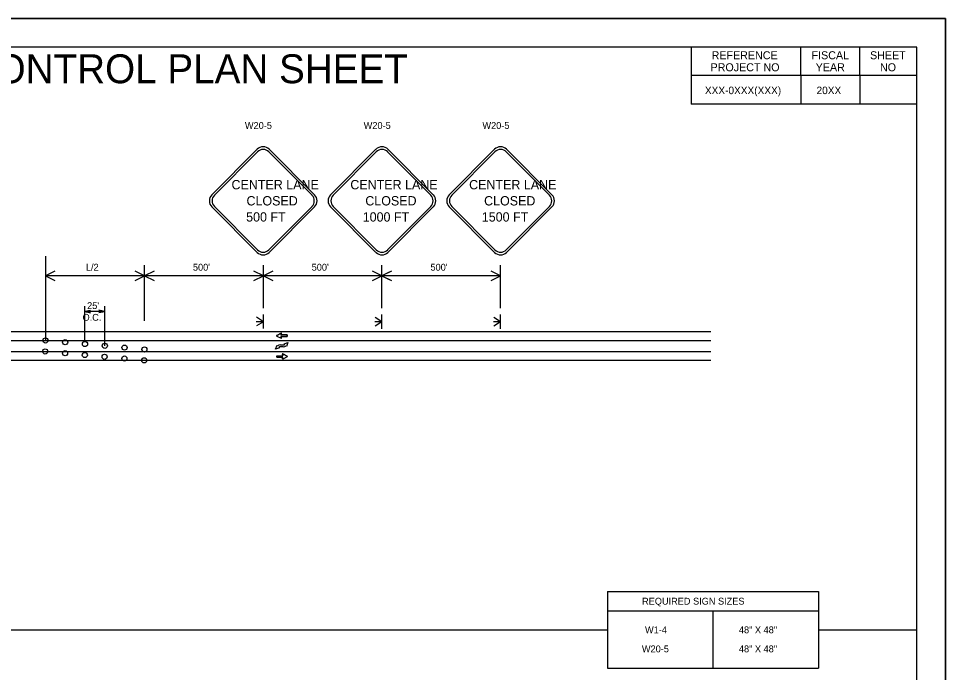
# Model space of a CAD drawing. Extents: x 0 to 34, y 0 to 22.
# Drawn here: x 17.79 to 34, y 10.57 to 22 of the extents above; entities that cross this region are included whole.
import ezdxf

# ---------------------------------------------------------------- set-up
doc = ezdxf.new("R2010")
doc.units = 0
for name, color, linetype in [('ANNO-SHT', 7, 'Continuous'), ('ANNO-TXT', 7, 'Continuous'), ('Default', 7, 'Continuous'), ('Level 1', 7, 'Continuous'), ('Level 40', 7, 'Continuous'), ('PlotBorder', 7, 'Continuous'), ('SHADE-GENERIC', 7, 'Continuous'), ('SHT-BNDRY', 7, 'Continuous'), ('SHT-FENCE', 7, 'Continuous')]:
    doc.layers.add(name, color=color, linetype=linetype)

msp = doc.modelspace()

# ---------------------------------------------------------------- linework, layer by layer
at = {"layer": 'Default'}
for p, q in [((29.554, 21.5), (29.554, 20.501)), ((31.471, 21.006), (31.471, 21.5)), ((32.5, 21.006), (32.5, 21.5)), ((33.5, 21.006), (29.554, 21.006)), ((31.471, 21.006), (31.471, 20.501)), ((32.5, 21.006), (32.5, 20.501)), ((33.5, 20.501), (29.554, 20.501))]:
    msp.add_line(p, q, dxfattribs=at)
at = {"layer": 'Level 1'}
for p, q in [((21.168, 18.918), (21.962, 19.715)), ((21.213, 18.913), (21.967, 19.67)), ((22.165, 19.67), (22.92, 18.913)), ((22.171, 19.715), (22.964, 18.918)), ((23.246, 18.918), (24.039, 19.715)), ((23.291, 18.913), (24.045, 19.67)), ((24.243, 19.67), (24.998, 18.913)), ((24.249, 19.715), (25.042, 18.918)), ((25.321, 18.918), (26.114, 19.715)), ((25.366, 18.913), (26.12, 19.67)), ((26.318, 19.67), (27.072, 18.913)), ((26.324, 19.715), (27.117, 18.918)), ((21.962, 17.911), (21.168, 18.708)), ((21.967, 17.957), (21.213, 18.714)), ((22.92, 18.714), (22.165, 17.957)), ((22.964, 18.708), (22.171, 17.911)), ((24.039, 17.911), (23.246, 18.708)), ((24.045, 17.957), (23.291, 18.714)), ((24.998, 18.714), (24.243, 17.957)), ((25.042, 18.708), (24.249, 17.911)), ((26.114, 17.911), (25.321, 18.708)), ((26.12, 17.956), (25.366, 18.714)), ((27.072, 18.714), (26.318, 17.956)), ((27.117, 18.708), (26.324, 17.911)), ((18.256, 17.844), (18.256, 16.372)), ((19.992, 16.936), (19.992, 17.686)), ((19.992, 16.936), (19.992, 17.686)), ((19.992, 16.712), (19.992, 17.686)), ((22.069, 16.936), (22.069, 17.686)), ((24.144, 16.936), (24.144, 17.686)), ((26.219, 16.936), (26.219, 17.686)), ((26.219, 17.501), (18.256, 17.501)), ((24.144, 17.5), (24.144, 17.501)), ((24.144, 17.5), (24.144, 17.501)), ((26.219, 17.5), (26.219, 17.501)), ((18.946, 16.354), (18.946, 16.97)), ((19.046, 16.898), (18.946, 16.878)), ((19.295, 16.878), (18.946, 16.878)), ((18.946, 16.878), (19.046, 16.857)), ((19.006, 16.878), (19.046, 16.898)), ((19.046, 16.857), (19.006, 16.878)), ((19.295, 16.878), (19.194, 16.899)), ((19.194, 16.899), (19.235, 16.878)), ((19.235, 16.878), (19.194, 16.858)), ((19.194, 16.858), (19.295, 16.878)), ((19.295, 16.278), (19.295, 16.97)), ((22.069, 16.697), (21.951, 16.778)), ((22.069, 16.828), (22.069, 16.828)), ((22.069, 16.703), (22.069, 16.828)), ((22.069, 16.578), (22.069, 16.703)), ((24.144, 16.695), (24.025, 16.776)), ((24.144, 16.827), (24.144, 16.827)), ((24.144, 16.701), (24.144, 16.827)), ((24.144, 16.576), (24.144, 16.701)), ((26.219, 16.695), (26.1, 16.776)), ((26.219, 16.827), (26.219, 16.827)), ((26.219, 16.701), (26.219, 16.827)), ((26.219, 16.576), (26.219, 16.701)), ((22.069, 16.699), (21.945, 16.699)), ((22.069, 16.697), (21.949, 16.626)), ((24.144, 16.697), (24.019, 16.697)), ((24.144, 16.695), (24.024, 16.624)), ((26.219, 16.697), (26.094, 16.697)), ((26.219, 16.695), (26.099, 16.624)), ((1.882, 16.527), (29.895, 16.527)), ((22.379, 16.499), (22.303, 16.461)), ((22.303, 16.461), (22.378, 16.499)), ((22.303, 16.449), (22.379, 16.411)), ((22.303, 16.449), (22.378, 16.411)), ((22.374, 16.497), (22.374, 16.497)), ((22.377, 16.473), (22.387, 16.489)), ((22.387, 16.489), (22.377, 16.473)), ((22.388, 16.421), (22.377, 16.437)), ((22.388, 16.421), (22.377, 16.437)), ((22.485, 16.469), (22.379, 16.469)), ((22.485, 16.469), (22.379, 16.469)), ((22.379, 16.441), (22.485, 16.441)), ((22.485, 16.441), (22.379, 16.441)), ((22.485, 16.441), (22.485, 16.469)), ((22.485, 16.469), (22.485, 16.441)), ((1.882, 16.372), (29.895, 16.372)), ((1.882, 16.18), (29.895, 16.18)), ((22.303, 16.077), (22.303, 16.105)), ((22.303, 16.105), (22.409, 16.105)), ((22.303, 16.105), (22.409, 16.105)), ((22.303, 16.105), (22.303, 16.077)), ((22.409, 16.077), (22.303, 16.077)), ((22.303, 16.077), (22.409, 16.077)), ((22.411, 16.109), (22.401, 16.125)), ((22.401, 16.125), (22.411, 16.109)), ((22.401, 16.057), (22.411, 16.073)), ((22.401, 16.057), (22.411, 16.073)), ((22.41, 16.135), (22.485, 16.098)), ((22.485, 16.098), (22.41, 16.135)), ((22.485, 16.085), (22.41, 16.047)), ((22.485, 16.085), (22.41, 16.047)), ((22.414, 16.133), (22.414, 16.133)), ((1.882, 16.025), (29.895, 16.025)), ((28.087, 11.98), (31.78, 11.98)), ((28.087, 11.98), (28.087, 10.643)), ((31.78, 11.98), (31.78, 10.643)), ((28.087, 11.646), (31.78, 11.646)), ((29.933, 11.646), (29.933, 10.643)), ((1.25, 11.311), (28.087, 11.311)), ((31.78, 11.311), (33.5, 11.311)), ((28.087, 10.643), (31.78, 10.643))]:
    msp.add_line(p, q, dxfattribs=at)
for points in [[(18.422, 17.584), (18.256, 17.501), (18.422, 17.418)], [(19.826, 17.418), (19.992, 17.501), (19.826, 17.584)], [(20.158, 17.584), (19.992, 17.501), (20.158, 17.418)], [(21.903, 17.418), (22.069, 17.501), (21.903, 17.584)], [(22.236, 17.584), (22.069, 17.501), (22.236, 17.418)], [(23.978, 17.418), (24.144, 17.501), (23.978, 17.584)], [(24.31, 17.584), (24.144, 17.501), (24.31, 17.418)], [(24.269, 17.563), (24.144, 17.501), (24.269, 17.438)], [(24.269, 17.563), (24.144, 17.501), (24.269, 17.438)], [(26.053, 17.418), (26.219, 17.501), (26.053, 17.584)]]:
    msp.add_lwpolyline(points, dxfattribs=at)
for centre, major_axis, start_param, end_param in [((22.066, 19.61), (0, -0.148), 2.356194, 3.926991), ((22.066, 19.57), (0, -0.141), 2.356194, 3.926991), ((24.144, 19.61), (0, -0.148), 2.356194, 3.926991), ((24.144, 19.57), (0, -0.141), 2.356194, 3.926991), ((26.219, 19.61), (0, -0.148), 2.356194, 3.926991), ((26.219, 19.57), (0, -0.141), 2.356194, 3.926991), ((21.272, 18.813), (0, -0.148), 3.926991, 5.497787), ((21.312, 18.813), (0, -0.141), 3.926991, 5.497787), ((22.82, 18.813), (0, 0.141), 3.926991, 5.497787), ((22.86, 18.813), (0, 0.148), 3.926991, 5.497787), ((23.35, 18.813), (0, -0.148), 3.926991, 5.497787), ((23.39, 18.813), (0, -0.141), 3.926991, 5.497787), ((24.898, 18.813), (0, 0.141), 3.926991, 5.497787), ((24.938, 18.813), (0, 0.148), 3.926991, 5.497787), ((25.425, 18.813), (0, -0.148), 3.926991, 5.497787), ((25.465, 18.813), (0, -0.141), 3.926991, 5.497787), ((26.973, 18.813), (0, 0.141), 3.926991, 5.497787), ((27.013, 18.813), (0, 0.148), 3.926991, 5.497787), ((22.066, 18.016), (0, -0.148), 5.497787, 7.068583), ((22.066, 18.056), (0, -0.141), 5.497787, 7.068583), ((24.144, 18.016), (0, -0.148), 5.497787, 7.068583), ((24.144, 18.056), (0, -0.141), 5.497787, 7.068583), ((26.219, 18.016), (0, -0.148), 5.497787, 7.068583), ((26.219, 18.056), (0, -0.141), 5.497787, 7.068583), ((22.307, 16.455), (0, -0.00695), 3.604777, 5.819581), ((22.307, 16.455), (0, -0.00695), 3.604777, 5.819581), ((22.379, 16.472), (0, -0.00278), 4.123532, 6.282975), ((22.379, 16.472), (0, -0.00278), 4.123532, 6.282975), ((22.379, 16.439), (0, -0.00278), 3.141383, 5.300826), ((22.379, 16.439), (0, -0.00278), 3.141383, 5.300826), ((22.382, 16.493), (0, 0.00695), 4.124176, 6.746623), ((22.382, 16.418), (0, -0.00695), 5.819328, 8.441774), ((22.382, 16.493), (0, 0.00695), 4.124176, 6.746623), ((22.382, 16.418), (0, -0.00695), 5.819328, 8.441774), ((22.407, 16.129), (0, -0.00695), 2.678155, 5.300602), ((22.407, 16.129), (0, -0.00695), 2.678155, 5.300602), ((22.407, 16.054), (0, -0.00695), 4.124596, 6.747043), ((22.407, 16.054), (0, -0.00695), 4.124596, 6.747043), ((22.409, 16.108), (0, 0.00278), 3.141803, 5.301246), ((22.409, 16.075), (0, 0.00278), 4.123952, 6.283395), ((22.482, 16.091), (0, -0.00695), 0.463604, 2.678408), ((22.482, 16.091), (0, -0.00695), 0.463604, 2.678408)]:
    msp.add_ellipse(centre, major_axis=major_axis, ratio=0.996122, start_param=start_param, end_param=end_param, dxfattribs=at)
at = {"layer": 'Level 40'}
for p, q in [((22.284, 16.22), (22.308, 16.287)), ((22.284, 16.22), (22.308, 16.287)), ((22.308, 16.287), (22.319, 16.276)), ((22.308, 16.287), (22.319, 16.276)), ((22.367, 16.293), (22.417, 16.293)), ((22.367, 16.293), (22.417, 16.293))]:
    msp.add_line(p, q, dxfattribs=at)
msp.add_ellipse((22.366, 16.215), major_axis=(0, 0.0782), ratio=0.996122, start_param=6.278143, end_param=6.939045, dxfattribs=at)
msp.add_ellipse((22.366, 16.215), major_axis=(0, 0.0782), ratio=0.996122, start_param=6.278143, end_param=6.939045, dxfattribs=at)
at = {"layer": 'PlotBorder'}
msp.add_lwpolyline([(0, 0), (34, 0), (34, 22), (0, 22)], close=True, dxfattribs=at)
at = {"layer": 'SHADE-GENERIC'}
for p, q in [((22.378, 16.499), (22.303, 16.461)), ((22.303, 16.449), (22.378, 16.411)), ((22.377, 16.473), (22.387, 16.489)), ((22.388, 16.421), (22.377, 16.437)), ((22.485, 16.469), (22.379, 16.469)), ((22.379, 16.441), (22.485, 16.441)), ((22.485, 16.441), (22.485, 16.469)), ((22.284, 16.22), (22.308, 16.287)), ((22.352, 16.243), (22.284, 16.22)), ((22.308, 16.287), (22.319, 16.276)), ((22.341, 16.254), (22.352, 16.243)), ((22.417, 16.261), (22.366, 16.262)), ((22.367, 16.293), (22.417, 16.293)), ((22.432, 16.312), (22.499, 16.334)), ((22.443, 16.3), (22.432, 16.312)), ((22.476, 16.267), (22.465, 16.278)), ((22.499, 16.334), (22.476, 16.267)), ((22.303, 16.077), (22.303, 16.105)), ((22.303, 16.105), (22.409, 16.105)), ((22.409, 16.077), (22.303, 16.077)), ((22.411, 16.109), (22.401, 16.125)), ((22.401, 16.057), (22.411, 16.073)), ((22.41, 16.135), (22.485, 16.098)), ((22.485, 16.085), (22.41, 16.047))]:
    msp.add_line(p, q, dxfattribs=at)
for centre in [(18.256, 16.372), (18.602, 16.341), (18.253, 16.18), (18.949, 16.309), (19.295, 16.278), (19.641, 16.247), (19.988, 16.215), (18.6, 16.149), (18.946, 16.117), (19.292, 16.086), (19.638, 16.055), (19.986, 16.024)]:
    msp.add_ellipse(centre, major_axis=(0, 0.0452), ratio=0.996122, dxfattribs=at)
for centre, major_axis, start_param, end_param in [((22.307, 16.455), (0, -0.00695), 3.604777, 5.819581), ((22.379, 16.472), (0, -0.00278), 4.123532, 6.282975), ((22.379, 16.439), (0, -0.00278), 3.141383, 5.300826), ((22.382, 16.493), (0, 0.00695), 4.124176, 6.746623), ((22.382, 16.418), (0, -0.00695), 5.819328, 8.441774), ((22.366, 16.215), (0, 0.0782), 6.278143, 6.939045), ((22.366, 16.215), (0, 0.0469), 6.278143, 6.863542), ((22.418, 16.34), (0, -0.0469), 6.278143, 6.863542), ((22.418, 16.34), (0, -0.0782), 6.278143, 6.939045), ((22.407, 16.129), (0, -0.00695), 2.678155, 5.300602), ((22.407, 16.054), (0, -0.00695), 4.124596, 6.747043), ((22.482, 16.091), (0, -0.00695), 0.463604, 2.678408)]:
    msp.add_ellipse(centre, major_axis=major_axis, ratio=0.996122, start_param=start_param, end_param=end_param, dxfattribs=at)
at = {"layer": 'SHT-BNDRY'}
msp.add_lwpolyline([(1.25, 0.5), (33.5, 0.5), (33.5, 21.5), (1.25, 21.5)], close=True, dxfattribs=at)
at = {"layer": 'SHT-FENCE'}
msp.add_lwpolyline([(0, 22), (34, 22), (34, 0), (0, 0)], close=True, dxfattribs=at)

# ---------------------------------------------------------------- texts
at = {"layer": 'ANNO-SHT'}
msp.add_text('TEMPORARY TRAFFIC CONTROL PLAN SHEET', height=0.50546, dxfattribs=at).set_placement((9.387, 20.869))
at = {"layer": 'ANNO-TXT'}
for s, p in [('XXX-0XXX(XXX)', (29.792, 20.678)), ('20XX', (31.745, 20.678))]:
    msp.add_text(s, height=0.132, dxfattribs=at).set_placement(p)
at = {"layer": 'Default'}
for s, p in [('REFERENCE', (29.91, 21.288)), ('FISCAL', (31.658, 21.288)), ('SHEET', (32.681, 21.288)), ('PROJECT NO', (29.891, 21.078)), ('YEAR', (31.73, 21.078)), ('NO', (32.855, 21.078))]:
    msp.add_text(s, height=0.14, dxfattribs=at).set_placement(p)
at = {"layer": 'Level 1'}
for s, height, p in [('W20-5', 0.12, (21.746, 20.07)), ('W20-5', 0.12, (23.824, 20.07)), ('W20-5', 0.12, (25.901, 20.07)), ('CENTER LANE', 0.16311, (21.512, 19.014)), ('CENTER LANE', 0.16311, (23.59, 19.014)), ('CENTER LANE', 0.16311, (25.668, 19.014)), ('CLOSED', 0.1631, (21.774, 18.732)), ('CLOSED', 0.1631, (23.852, 18.732)), ('CLOSED', 0.1631, (25.93, 18.732)), ('500 FT', 0.1631, (21.768, 18.45)), ('1000 FT', 0.1631, (23.807, 18.45)), ('1500 FT', 0.1631, (25.89, 18.45)), ('L/2', 0.12, (18.965, 17.592)), ("500'", 0.12, (20.837, 17.592)), ("500'", 0.12, (22.914, 17.592)), ("500'", 0.12, (24.992, 17.592)), ("25'", 0.12, (18.986, 16.921)), ('O.C.', 0.12, (18.906, 16.716)), ('REQUIRED SIGN SIZES', 0.12, (28.693, 11.753)), ('W1-4', 0.12, (28.745, 11.252)), ('48" X 48"', 0.12, (30.387, 11.252)), ('W20-5', 0.12, (28.69, 10.919)), ('48" X 48"', 0.12, (30.387, 10.919))]:
    msp.add_text(s, height=height, dxfattribs=at).set_placement(p)

doc.saveas('drawing.dxf')
